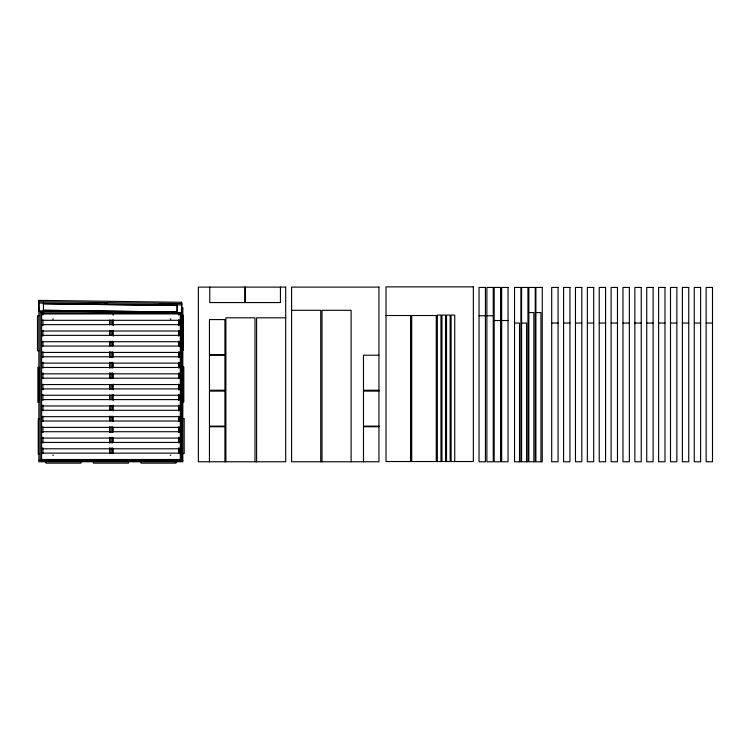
<?xml version="1.0" encoding="UTF-8"?>
<svg xmlns="http://www.w3.org/2000/svg" width="750" height="750" viewBox="0 0 750 750"><rect width="100%" height="100%" fill="white"/><g stroke="black" fill="none" stroke-linecap="round" stroke-linejoin="round"><path stroke-width="1.12" d="M181.613 310.134L181.594 311.484L181.613 302.278L38.85 300.366L38.831 301.716L181.828 303.6L181.706 312.797L38.812 310.922L38.934 301.716M43.359 310.978L43.481 301.781M177.037 312.731L177.159 303.572M177.159 312.731L177.281 303.534M181.594 303.628L181.613 302.278M52.772 319.294L53.259 318.797M170.775 454.95L170.287 455.456M182.822 308.944L181.463 308.944L181.463 460.406M291.609 310.303L320.728 310.303L320.728 461.775M40.228 311.672L150.009 311.672M528.853 312.581L533.859 312.581L533.859 461.775M535.903 312.581L540.909 312.581L540.909 461.775M41.597 313.031L180.328 313.031M41.597 313.941L180.328 313.941M386.016 315.516L410.578 315.516L410.578 461.531M38.869 315.759L37.5 315.759L37.5 350.784L38.869 350.784M479.044 315.759L485.409 315.759M486.891 315.759L493.256 315.759M285.703 317.812L256.594 317.812L256.594 461.775M41.597 320.316L180.328 320.316M494.166 320.541L500.541 320.541M501.675 320.541L508.041 320.541M514.528 323.044L519.525 323.044L519.525 461.775M521.578 323.044L526.575 323.044L526.575 461.775M551.709 323.044L558.075 323.044M563.587 323.044L569.953 323.044M575.466 323.044L581.831 323.044M587.344 323.044L593.709 323.044M599.222 323.044L605.588 323.044M611.1 323.044L617.466 323.044M622.978 323.044L629.353 323.044M634.856 323.044L641.231 323.044M646.734 323.044L653.109 323.044M658.612 323.044L664.988 323.044M670.5 323.044L676.866 323.044M682.378 323.044L688.744 323.044M694.256 323.044L700.622 323.044M706.134 323.044L712.5 323.044M41.597 324.647L180.328 324.647M41.597 331.022L180.328 331.022M41.597 335.353L180.328 335.353M41.597 341.728L180.328 341.728M41.597 346.059L180.328 346.059M41.597 352.434L180.328 352.434M378.947 355.219L363.478 355.219L363.478 390.244L378.947 390.244M41.597 356.766L180.328 356.766M41.597 363.141L180.328 363.141M182.456 366.9L183.825 366.9L183.825 401.925L182.456 401.925M41.597 367.472L180.328 367.472M41.597 373.847L180.328 373.847M41.597 378.188L180.328 378.188M41.597 384.553L180.328 384.553M41.597 388.894L180.328 388.894M378.947 391.106L363.478 391.106L363.478 426.131L378.947 426.131M41.597 395.259L180.328 395.259M41.597 399.6L180.328 399.6M41.597 405.966L180.328 405.966M41.597 410.306L180.328 410.306M41.597 416.672L180.328 416.672M182.822 418.556L184.191 418.556L184.191 453.581L182.822 453.581M39.6 419.081L38.241 419.081L38.241 454.106L39.6 454.106M41.597 421.012L180.328 421.012M378.947 426.75L363.478 426.75L363.478 461.775M41.597 427.378L180.328 427.378M41.597 431.719L180.328 431.719M41.597 438.084L180.328 438.084M41.597 442.425L180.328 442.425M41.597 448.791L180.328 448.791M41.597 453.131L180.328 453.131M41.597 459.497L180.328 459.497M38.869 460.406L182.822 460.406M105.047 303.178L107.409 303.272M159.713 303.975L163.228 303.956M177.263 304.884L181.809 304.95M38.916 303.066L177.141 304.922M43.35 303.703L177.178 305.494L43.453 303.769M43.256 310.256L177.084 312.047L43.369 310.312M170.287 318.797L170.775 319.294M53.259 455.456L52.772 454.95M454.744 461.531L454.744 315.066L451.097 315.066L451.097 461.531M450.15 461.531L450.15 315.066L446.512 315.066L446.512 461.531M445.566 461.531L445.566 315.066L441.928 315.066L441.928 461.531M440.981 461.531L440.981 315.066L437.344 315.066L437.344 461.531M436.275 461.531L436.275 315.516L411.713 315.516L411.713 461.531M351.122 461.775L351.122 310.303L322.003 310.303L322.003 461.775M280.434 287.109L280.434 302.569L245.409 302.569L245.409 287.109M255 461.775L255 317.812L225.891 317.812L225.891 461.775M244.791 287.109L244.791 302.569L209.766 302.569L209.766 287.109M224.925 461.775L224.925 426.75L209.456 426.75L209.456 461.775M183.45 315.234L183.45 350.259M182.822 307.575L182.822 461.775L38.869 461.775L38.869 307.575M181.688 311.672L181.688 460.866L40.228 460.866L40.228 311.269M180.328 312.834L180.328 460.866M178.959 320.062L178.959 324.75M178.959 330.609L178.959 335.297M178.959 341.156L178.959 345.844M178.959 351.703L178.959 357.562M178.959 362.25L178.959 368.1M178.959 372.787L178.959 378.647M178.959 384.506L178.959 389.194M178.959 395.053L178.959 399.741M178.959 405.6L178.959 410.287M178.959 416.147L178.959 420.834M178.959 426.694L178.959 432.544M178.959 437.231L178.959 443.091M178.959 447.778L178.959 453.637M178.734 312.834L178.734 315.169M178.734 319.847L178.734 325.688M178.734 330.356L178.734 336.197M178.734 342.037L178.734 345.544M178.734 352.547L178.734 357.225M178.734 363.066L178.734 367.734M178.734 373.575L178.734 378.253M178.734 384.094L178.734 389.925M178.734 394.603L178.734 400.444M178.734 405.113L178.734 410.953M178.734 416.794L178.734 421.472M178.734 427.312L178.734 431.981M178.734 437.822L178.734 442.491M178.734 448.331L178.734 453.009M176.006 461.775L176.006 463.134L140.981 463.134L140.981 461.775M128.475 461.775L128.475 463.134L93.45 463.134L93.45 461.775M113.231 312.834L113.231 315.169M113.231 319.847L113.231 325.688M113.231 330.356L113.231 336.197M113.231 342.037L113.231 345.544M113.231 352.547L113.231 357.225M113.231 363.066L113.231 367.734M113.231 373.575L113.231 378.253M113.231 384.094L113.231 389.925M113.231 394.603L113.231 400.444M113.231 405.113L113.231 410.953M113.231 416.794L113.231 421.472M113.231 427.312L113.231 431.981M113.231 437.822L113.231 442.491M113.231 448.331L113.231 453.009M112.322 320.062L112.322 324.75M112.322 330.609L112.322 335.297M112.322 341.156L112.322 345.844M112.322 351.703L112.322 357.562M112.322 362.25L112.322 368.1M112.322 372.787L112.322 378.647M112.322 384.506L112.322 389.194M112.322 395.053L112.322 399.741M112.322 405.6L112.322 410.287M112.322 416.147L112.322 420.834M112.322 426.694L112.322 432.544M112.322 437.231L112.322 443.091M112.322 447.778L112.322 453.637M110.963 320.062L110.963 324.75M110.963 330.609L110.963 335.297M110.963 341.156L110.963 345.844M110.963 351.703L110.963 357.562M110.963 362.25L110.963 368.1M110.963 372.787L110.963 378.647M110.963 384.506L110.963 389.194M110.963 395.053L110.963 399.741M110.963 405.6L110.963 410.287M110.963 416.147L110.963 420.834M110.963 426.694L110.963 432.544M110.963 437.231L110.963 443.091M110.963 447.778L110.963 453.637M109.594 320.062L109.594 324.75M109.594 330.609L109.594 335.297M109.594 341.156L109.594 345.844M109.594 351.703L109.594 357.562M109.594 362.25L109.594 368.1M109.594 372.787L109.594 378.647M109.594 384.506L109.594 389.194M109.594 395.053L109.594 399.741M109.594 405.6L109.594 410.287M109.594 416.147L109.594 420.834M109.594 426.694L109.594 432.544M109.594 437.231L109.594 443.091M109.594 447.778L109.594 453.637M80.944 461.775L80.944 463.134L45.919 463.134L45.919 461.775M42.956 311.672L42.956 315.169M42.956 319.847L42.956 325.688M42.956 330.356L42.956 336.197M42.956 341.156L42.956 345.844M42.956 351.703L42.956 357.562M42.956 362.25L42.956 368.1M42.956 372.787L42.956 378.647M42.956 384.094L42.956 389.925M42.956 394.603L42.956 400.444M42.956 405.113L42.956 410.953M42.956 416.147L42.956 421.472M42.956 426.694L42.956 432.544M42.956 437.231L42.956 443.091M42.956 447.778L42.956 453.637M41.597 311.672L41.597 460.866M38.85 300.366L38.831 309.572M473.344 286.866L386.016 286.866L386.016 461.531L473.344 461.531L473.344 286.866M285.703 287.109L198.366 287.109L198.366 461.775L285.703 461.775L285.703 287.109M378.947 287.109L291.609 287.109L291.609 461.775L378.947 461.775L378.947 287.109M485.409 287.447L479.044 287.447L479.044 461.775L485.409 461.775L485.409 287.447M493.256 287.447L486.891 287.447L486.891 461.775L493.256 461.775L493.256 287.447M500.541 287.447L494.166 287.447L494.166 461.775L500.541 461.775L500.541 287.447M508.041 287.447L501.675 287.447L501.675 461.775L508.041 461.775L508.041 287.447M520.894 287.447L514.528 287.447L514.528 461.775L520.894 461.775L520.894 287.447M527.944 287.447L521.578 287.447L521.578 461.775L527.944 461.775L527.944 287.447M535.219 287.447L528.853 287.447L528.853 461.775L535.219 461.775L535.219 287.447M542.269 287.447L535.903 287.447L535.903 461.775L542.269 461.775L542.269 287.447M558.075 287.447L551.709 287.447L551.709 461.775L558.075 461.775L558.075 287.447M569.953 287.447L563.587 287.447L563.587 461.775L569.953 461.775L569.953 287.447M581.831 287.447L575.466 287.447L575.466 461.775L581.831 461.775L581.831 287.447M593.709 287.447L587.344 287.447L587.344 461.775L593.709 461.775L593.709 287.447M605.588 287.447L599.222 287.447L599.222 461.775L605.588 461.775L605.588 287.447M617.466 287.447L611.1 287.447L611.1 461.775L617.466 461.775L617.466 287.447M629.353 287.447L622.978 287.447L622.978 461.775L629.353 461.775L629.353 287.447M641.231 287.447L634.856 287.447L634.856 461.775L641.231 461.775L641.231 287.447M653.109 287.447L646.734 287.447L646.734 461.775L653.109 461.775L653.109 287.447M664.988 287.447L658.612 287.447L658.612 461.775L664.988 461.775L664.988 287.447M676.866 287.447L670.5 287.447L670.5 461.775L676.866 461.775L676.866 287.447M688.744 287.447L682.378 287.447L682.378 461.775L688.744 461.775L688.744 287.447M700.622 287.447L694.256 287.447L694.256 461.775L700.622 461.775L700.622 287.447M712.5 287.447L706.134 287.447L706.134 461.775L712.5 461.775L712.5 287.447M224.925 319.584L209.456 319.584L209.456 354.6L224.925 354.6L224.925 319.584M224.925 355.219L209.456 355.219L209.456 390.244L224.925 390.244L224.925 355.219M39.234 367.425L37.866 367.425L37.866 402.45L39.234 402.45L39.234 367.425M224.925 391.106L209.456 391.106L209.456 426.131L224.925 426.131L224.925 391.106"/></g></svg>
